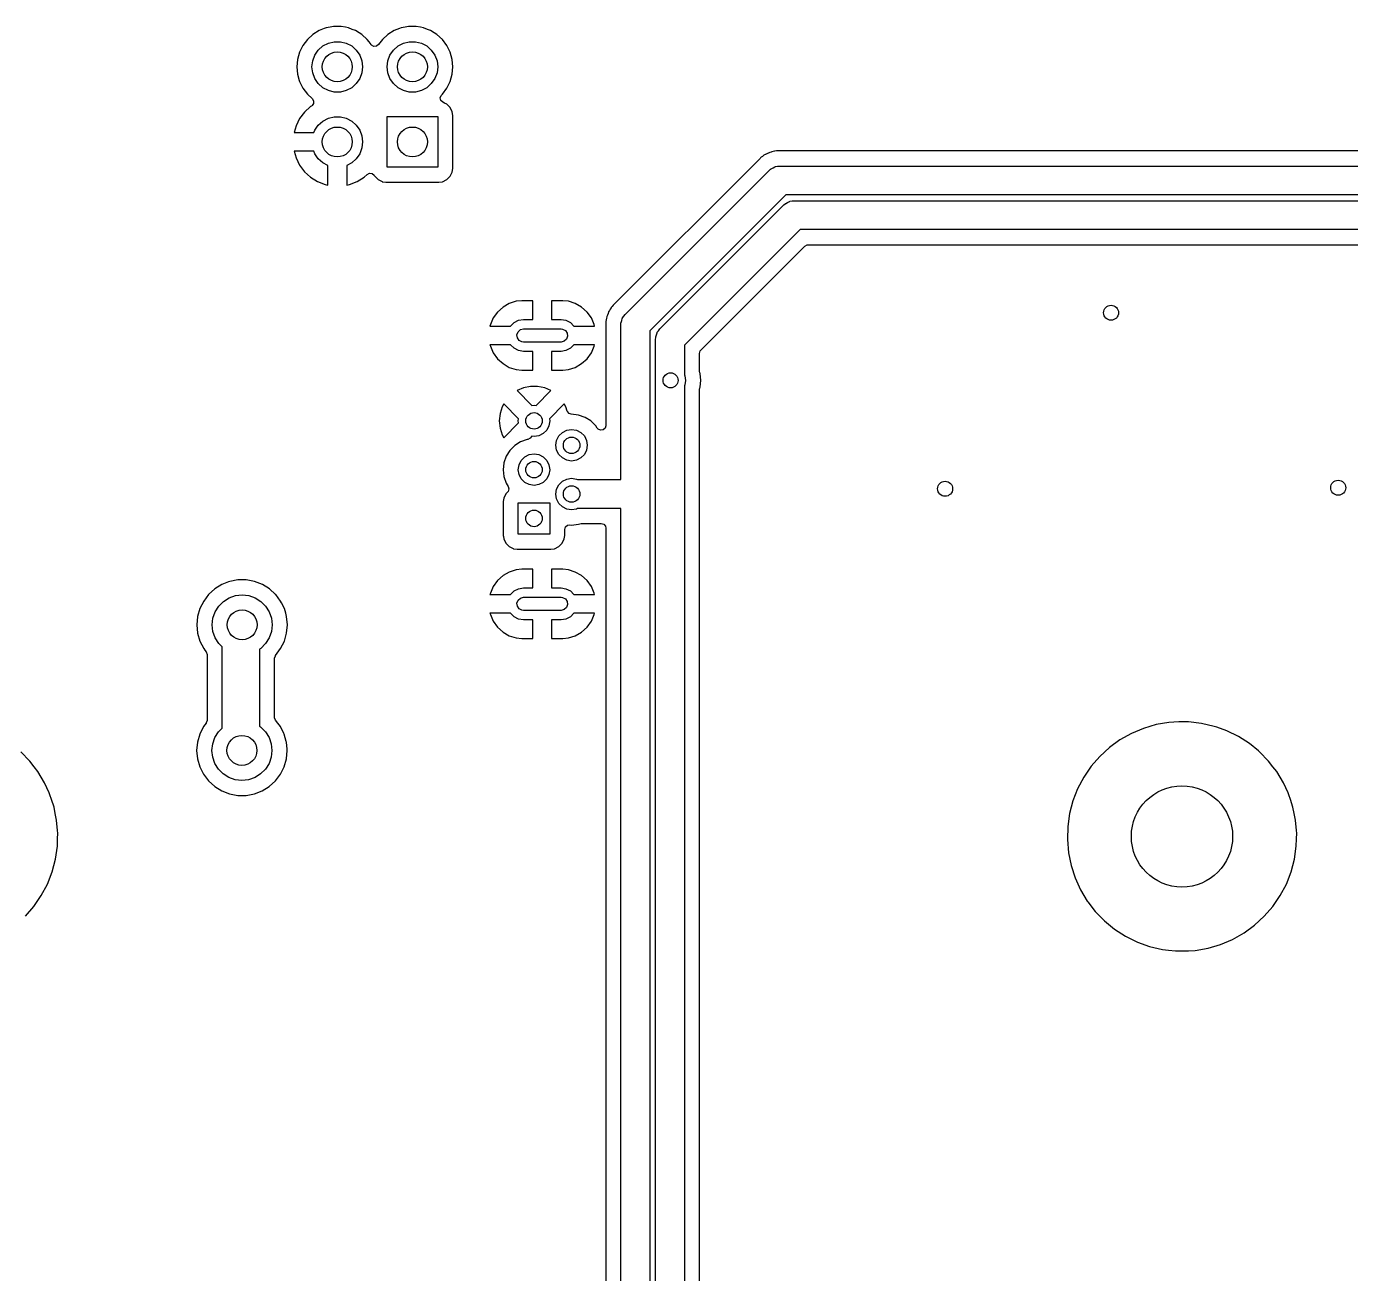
# Model space of a CAD drawing. Extents: x 0.71 to 7.56, y -5.16 to -0.79.
# Drawn here: x 2.292 to 3.681, y -2.958 to -1.651 of the extents above; entities that cross this region are included whole.
import ezdxf

# ---------------------------------------------------------------- set-up
doc = ezdxf.new("R2010")
doc.units = 0
doc.header["$MEASUREMENT"] = 0
doc.layers.add('BLACK', color=7, linetype='CONTINUOUS')

msp = doc.modelspace()

# ---------------------------------------------------------------- linework, layer by layer
at = {"layer": 'BLACK', "linetype": 'CONTINUOUS'}
for p, q in [((2.6065, -1.652), (2.6044, -1.6528)), ((2.6106, -1.6512), (2.6065, -1.652)), ((2.6065, -1.652), (2.6065, -1.652)), ((2.6065, -1.652), (2.6065, -1.652)), ((2.6142, -1.6506), (2.6106, -1.6512)), ((2.622, -1.6506), (2.6142, -1.6506)), ((2.6266, -1.6514), (2.622, -1.6506)), ((2.6297, -1.652), (2.6266, -1.6514)), ((2.6338, -1.6536), (2.6297, -1.652)), ((2.6297, -1.652), (2.6297, -1.652)), ((2.6852, -1.652), (2.6832, -1.6528)), ((2.6894, -1.6512), (2.6852, -1.652)), ((2.6852, -1.652), (2.6852, -1.652)), ((2.6852, -1.652), (2.6852, -1.652)), ((2.6929, -1.6506), (2.6894, -1.6512)), ((2.7008, -1.6506), (2.6929, -1.6506)), ((2.7054, -1.6514), (2.7008, -1.6506)), ((2.7085, -1.652), (2.7054, -1.6514)), ((2.7126, -1.6536), (2.7085, -1.652)), ((2.7085, -1.652), (2.7085, -1.652)), ((2.5867, -1.6643), (2.582, -1.6705)), ((2.5925, -1.659), (2.5867, -1.6643)), ((2.5992, -1.6548), (2.5925, -1.659)), ((2.6044, -1.6528), (2.5992, -1.6548)), ((2.5992, -1.6548), (2.5992, -1.6548)), ((2.6371, -1.6548), (2.6338, -1.6536)), ((2.641, -1.6573), (2.6371, -1.6548)), ((2.6371, -1.6548), (2.6371, -1.6548)), ((2.6437, -1.659), (2.641, -1.6573)), ((2.6495, -1.6643), (2.6437, -1.659)), ((2.6514, -1.6667), (2.6495, -1.6643)), ((2.6654, -1.6643), (2.6614, -1.6696)), ((2.6712, -1.659), (2.6654, -1.6643)), ((2.6779, -1.6548), (2.6712, -1.659)), ((2.6832, -1.6528), (2.6779, -1.6548)), ((2.6779, -1.6548), (2.6779, -1.6548)), ((2.7158, -1.6548), (2.7126, -1.6536)), ((2.7198, -1.6573), (2.7158, -1.6548)), ((2.7158, -1.6548), (2.7158, -1.6548)), ((2.7225, -1.659), (2.7198, -1.6573)), ((2.7283, -1.6643), (2.7225, -1.659)), ((2.7225, -1.659), (2.7225, -1.659)), ((2.733, -1.6705), (2.7283, -1.6643)), ((2.5785, -1.6776), (2.5763, -1.6851)), ((2.582, -1.6705), (2.5785, -1.6776)), ((2.582, -1.6705), (2.582, -1.6705)), ((2.5946, -1.6806), (2.5982, -1.6753)), ((2.5982, -1.6753), (2.603, -1.671)), ((2.603, -1.671), (2.6087, -1.6681)), ((2.6087, -1.6681), (2.6149, -1.6665)), ((2.6149, -1.6665), (2.6213, -1.6665)), ((2.6213, -1.6665), (2.6275, -1.6681)), ((2.6275, -1.6681), (2.6332, -1.671)), ((2.6332, -1.671), (2.638, -1.6753)), ((2.638, -1.6753), (2.6416, -1.6806)), ((2.6536, -1.6696), (2.6514, -1.6667)), ((2.654, -1.6701), (2.6536, -1.6696)), ((2.6564, -1.6715), (2.654, -1.6701)), ((2.6592, -1.6713), (2.6564, -1.6715)), ((2.6614, -1.6696), (2.6592, -1.6713)), ((2.6733, -1.6806), (2.677, -1.6753)), ((2.677, -1.6753), (2.6818, -1.671)), ((2.6818, -1.671), (2.6874, -1.6681)), ((2.6874, -1.6681), (2.6936, -1.6665)), ((2.6936, -1.6665), (2.7001, -1.6665)), ((2.7001, -1.6665), (2.7063, -1.6681)), ((2.7063, -1.6681), (2.7119, -1.671)), ((2.7119, -1.671), (2.7167, -1.6753)), ((2.7167, -1.6753), (2.7204, -1.6806)), ((2.7334, -1.6713), (2.733, -1.6705)), ((2.733, -1.6705), (2.733, -1.6705)), ((2.7365, -1.6776), (2.7334, -1.6713)), ((2.7387, -1.6851), (2.7365, -1.6776)), ((2.5763, -1.6851), (2.5756, -1.6929)), ((2.5756, -1.6929), (2.5756, -1.6929)), ((2.5756, -1.6929), (2.5763, -1.7007)), ((2.5915, -1.6929), (2.5923, -1.6866)), ((2.5923, -1.6993), (2.5915, -1.6929)), ((2.5923, -1.6866), (2.5946, -1.6806)), ((2.6416, -1.6806), (2.6439, -1.6866)), ((2.6439, -1.6866), (2.6447, -1.6929)), ((2.6447, -1.6929), (2.6439, -1.6993)), ((2.6703, -1.6929), (2.671, -1.6866)), ((2.671, -1.6993), (2.6703, -1.6929)), ((2.671, -1.6866), (2.6733, -1.6806)), ((2.7204, -1.6806), (2.7227, -1.6866)), ((2.7227, -1.6866), (2.7234, -1.6929)), ((2.7234, -1.6929), (2.7227, -1.6993)), ((2.7394, -1.6929), (2.7387, -1.6851)), ((2.7387, -1.7007), (2.7394, -1.6929)), ((2.5763, -1.7007), (2.5763, -1.7007)), ((2.5763, -1.7007), (2.5763, -1.7007)), ((2.5763, -1.7007), (2.5782, -1.7072)), ((2.5782, -1.7072), (2.5785, -1.7083)), ((2.5946, -1.7053), (2.5923, -1.6993)), ((2.5982, -1.7105), (2.5946, -1.7053)), ((2.6416, -1.7053), (2.638, -1.7105)), ((2.6439, -1.6993), (2.6416, -1.7053)), ((2.6733, -1.7053), (2.671, -1.6993)), ((2.677, -1.7105), (2.6733, -1.7053)), ((2.7204, -1.7053), (2.7167, -1.7105)), ((2.7227, -1.6993), (2.7204, -1.7053)), ((2.7365, -1.7083), (2.7387, -1.7007)), ((2.5785, -1.7083), (2.582, -1.7153)), ((2.582, -1.7153), (2.582, -1.7153)), ((2.582, -1.7153), (2.5867, -1.7216)), ((2.5867, -1.7216), (2.5918, -1.7262)), ((2.603, -1.7148), (2.5982, -1.7105)), ((2.6087, -1.7178), (2.603, -1.7148)), ((2.6149, -1.7193), (2.6087, -1.7178)), ((2.6213, -1.7193), (2.6149, -1.7193)), ((2.6275, -1.7178), (2.6213, -1.7193)), ((2.6332, -1.7148), (2.6275, -1.7178)), ((2.638, -1.7105), (2.6332, -1.7148)), ((2.6818, -1.7148), (2.677, -1.7105)), ((2.6874, -1.7178), (2.6818, -1.7148)), ((2.6936, -1.7193), (2.6874, -1.7178)), ((2.7001, -1.7193), (2.6936, -1.7193)), ((2.7063, -1.7178), (2.7001, -1.7193)), ((2.7119, -1.7148), (2.7063, -1.7178)), ((2.7167, -1.7105), (2.7119, -1.7148)), ((2.7277, -1.7221), (2.7283, -1.7216)), ((2.7283, -1.7216), (2.733, -1.7153)), ((2.733, -1.7153), (2.7361, -1.7091)), ((2.7361, -1.7091), (2.7365, -1.7083)), ((2.5901, -1.7346), (2.5838, -1.7404)), ((2.5911, -1.734), (2.5901, -1.7346)), ((2.5901, -1.7346), (2.5901, -1.7346)), ((2.5916, -1.7336), (2.5911, -1.734)), ((2.5932, -1.7313), (2.5916, -1.7336)), ((2.5918, -1.7262), (2.5932, -1.7286)), ((2.5932, -1.7286), (2.5932, -1.7313)), ((2.7261, -1.7255), (2.727, -1.7229)), ((2.7267, -1.7282), (2.7261, -1.7255)), ((2.7287, -1.7301), (2.7267, -1.7282)), ((2.727, -1.7229), (2.7277, -1.7221)), ((2.7305, -1.731), (2.7287, -1.7301)), ((2.7328, -1.7322), (2.7305, -1.731)), ((2.7363, -1.7357), (2.7328, -1.7322)), ((2.7328, -1.7322), (2.7328, -1.7322)), ((2.7328, -1.7322), (2.7328, -1.7322)), ((2.5786, -1.7472), (2.5748, -1.7549)), ((2.5838, -1.7404), (2.5786, -1.7472)), ((2.603, -1.7498), (2.6087, -1.7468)), ((2.6087, -1.7468), (2.6149, -1.7453)), ((2.6149, -1.7453), (2.6213, -1.7453)), ((2.6213, -1.7453), (2.6275, -1.7468)), ((2.6275, -1.7468), (2.6332, -1.7498)), ((2.6703, -1.7982), (2.6703, -1.7451)), ((2.6703, -1.7451), (2.7234, -1.7451)), ((2.7234, -1.7451), (2.7234, -1.7982)), ((2.7386, -1.7401), (2.7363, -1.7357)), ((2.7363, -1.7357), (2.7363, -1.7357)), ((2.7363, -1.7357), (2.7363, -1.7357)), ((2.7392, -1.7438), (2.7386, -1.7401)), ((2.7392, -1.7995), (2.7392, -1.7438)), ((2.5748, -1.7549), (2.5728, -1.7618)), ((2.5728, -1.7618), (2.5936, -1.7618)), ((2.5728, -1.7618), (2.5728, -1.7618)), ((2.5936, -1.7618), (2.5946, -1.7593)), ((2.5946, -1.7593), (2.5982, -1.754)), ((2.5982, -1.754), (2.603, -1.7498)), ((2.6332, -1.7498), (2.638, -1.754)), ((2.638, -1.754), (2.6416, -1.7593)), ((2.6416, -1.7593), (2.6439, -1.7653)), ((2.6439, -1.7653), (2.6447, -1.7717)), ((2.6447, -1.7717), (2.6439, -1.778)), ((2.5728, -1.7815), (2.5748, -1.7884)), ((2.5936, -1.7815), (2.5728, -1.7815)), ((2.5748, -1.7884), (2.5786, -1.7961)), ((2.5946, -1.784), (2.5936, -1.7815)), ((2.5982, -1.7893), (2.5946, -1.784)), ((2.603, -1.7935), (2.5982, -1.7893)), ((2.638, -1.7893), (2.6332, -1.7935)), ((2.6416, -1.784), (2.638, -1.7893)), ((2.6439, -1.778), (2.6416, -1.784)), ((3.0614, -1.7889), (2.9075, -1.9428)), ((3.062, -1.7884), (3.0614, -1.7889)), ((3.0627, -1.7877), (3.062, -1.7884)), ((3.064, -1.7869), (3.0627, -1.7877)), ((3.0627, -1.7877), (3.0627, -1.7877)), ((3.0642, -1.7867), (3.064, -1.7869)), ((3.0655, -1.7857), (3.0642, -1.7867)), ((3.0669, -1.785), (3.0655, -1.7857)), ((3.0672, -1.7849), (3.0669, -1.785)), ((3.0686, -1.784), (3.0672, -1.7849)), ((3.0701, -1.7835), (3.0686, -1.784)), ((3.0703, -1.7834), (3.0701, -1.7835)), ((3.0718, -1.7827), (3.0703, -1.7834)), ((3.0733, -1.7823), (3.0718, -1.7827)), ((3.0736, -1.7822), (3.0733, -1.7823)), ((3.0738, -1.7822), (3.0736, -1.7822)), ((3.0751, -1.7817), (3.0738, -1.7822)), ((3.0767, -1.7815), (3.0751, -1.7817)), ((3.0751, -1.7817), (3.0751, -1.7817)), ((3.077, -1.7815), (3.0767, -1.7815)), ((3.0786, -1.7811), (3.077, -1.7815)), ((3.0855, -1.7811), (3.0786, -1.7811)), ((3.0786, -1.7811), (3.0786, -1.7811)), ((3.0786, -1.7811), (3.0786, -1.7811)), ((3.7401, -1.7811), (3.0855, -1.7811)), ((2.5786, -1.7961), (2.5838, -1.803)), ((2.5838, -1.803), (2.5901, -1.8087)), ((2.6083, -1.7963), (2.603, -1.7935)), ((2.6083, -1.8169), (2.6083, -1.7963)), ((2.6332, -1.7935), (2.628, -1.7963)), ((2.628, -1.7963), (2.628, -1.8169)), ((2.6494, -1.8057), (2.6519, -1.8045)), ((2.6519, -1.8045), (2.6547, -1.8048)), ((2.6547, -1.8048), (2.6568, -1.8065)), ((2.7234, -1.7982), (2.6703, -1.7982)), ((2.7363, -1.8076), (2.7386, -1.8032)), ((2.7386, -1.8032), (2.7392, -1.7995)), ((2.7386, -1.8032), (2.7386, -1.8032)), ((2.7386, -1.8032), (2.7386, -1.8032)), ((2.7392, -1.7995), (2.7392, -1.7995)), ((2.9199, -1.9528), (3.0713, -1.8013)), ((3.0713, -1.8013), (3.0725, -1.8003)), ((3.0725, -1.8003), (3.0727, -1.8001)), ((3.0727, -1.8001), (3.0729, -1.8)), ((3.0729, -1.8), (3.0732, -1.7997)), ((3.0732, -1.7997), (3.0752, -1.7987)), ((3.0752, -1.7987), (3.0771, -1.7977)), ((3.0771, -1.7977), (3.0774, -1.7977)), ((3.0774, -1.7977), (3.0777, -1.7975)), ((3.0777, -1.7975), (3.0799, -1.7972)), ((3.0799, -1.7972), (3.0821, -1.7969)), ((3.0821, -1.7969), (3.7486, -1.7969)), ((2.5901, -1.8087), (2.5974, -1.8132)), ((2.5974, -1.8132), (2.5974, -1.8132)), ((2.5974, -1.8132), (2.6054, -1.8163)), ((2.6054, -1.8163), (2.6083, -1.8169)), ((2.628, -1.8169), (2.6308, -1.8163)), ((2.6308, -1.8163), (2.6388, -1.8132)), ((2.6388, -1.8132), (2.6461, -1.8087)), ((2.6388, -1.8132), (2.6388, -1.8132)), ((2.6461, -1.8087), (2.6494, -1.8057)), ((2.6461, -1.8087), (2.6461, -1.8087)), ((2.6568, -1.8065), (2.6571, -1.8071)), ((2.6571, -1.8071), (2.6574, -1.8076)), ((2.6574, -1.8076), (2.6574, -1.8076)), ((2.6574, -1.8076), (2.6574, -1.8076)), ((2.6574, -1.8076), (2.6609, -1.8111)), ((2.6609, -1.8111), (2.6609, -1.8111)), ((2.6609, -1.8111), (2.6609, -1.8111)), ((2.6609, -1.8111), (2.665, -1.8132)), ((2.665, -1.8132), (2.6653, -1.8134)), ((2.6653, -1.8134), (2.669, -1.814)), ((2.669, -1.814), (2.669, -1.814)), ((2.669, -1.814), (2.7247, -1.814)), ((2.7247, -1.814), (2.7284, -1.8134)), ((2.7284, -1.8134), (2.7328, -1.8111)), ((2.7328, -1.8111), (2.7363, -1.8076)), ((3.0883, -1.8272), (2.9458, -1.9697)), ((3.7549, -1.8272), (3.0883, -1.8272)), ((2.9563, -1.9678), (3.0864, -1.8377)), ((3.0864, -1.8377), (3.0876, -1.8367)), ((3.0876, -1.8367), (3.0878, -1.8365)), ((3.0878, -1.8365), (3.088, -1.8364)), ((3.088, -1.8364), (3.0883, -1.8361)), ((3.0883, -1.8361), (3.0903, -1.8351)), ((3.0903, -1.8351), (3.0922, -1.8341)), ((3.0922, -1.8341), (3.0925, -1.834)), ((3.0925, -1.834), (3.0928, -1.8339)), ((3.0928, -1.8339), (3.095, -1.8336)), ((3.095, -1.8336), (3.0971, -1.8333)), ((3.0971, -1.8333), (3.8033, -1.8333)), ((3.1034, -1.8636), (2.9822, -1.9848)), ((3.8033, -1.8636), (3.1034, -1.8636)), ((2.9994, -1.9899), (3.1085, -1.8808)), ((3.1085, -1.8808), (3.1109, -1.8795)), ((3.1109, -1.8795), (3.112, -1.8794)), ((3.112, -1.8794), (3.7999, -1.8794)), ((2.7985, -1.9412), (2.7919, -1.945)), ((2.8058, -1.9388), (2.7985, -1.9412)), ((2.7985, -1.9412), (2.7985, -1.9412)), ((2.8115, -1.9382), (2.8058, -1.9388)), ((2.8058, -1.9388), (2.8058, -1.9388)), ((2.8232, -1.9382), (2.8115, -1.9382)), ((2.8232, -1.9579), (2.8232, -1.9382)), ((2.8547, -1.9382), (2.8429, -1.9382)), ((2.8429, -1.9382), (2.8429, -1.9579)), ((2.8604, -1.9388), (2.8547, -1.9382)), ((2.8676, -1.9412), (2.8604, -1.9388)), ((2.8604, -1.9388), (2.8604, -1.9388)), ((2.8743, -1.945), (2.8676, -1.9412)), ((2.8676, -1.9412), (2.8676, -1.9412)), ((2.9074, -1.9429), (2.9063, -1.9441)), ((2.9075, -1.9428), (2.9074, -1.9429)), ((2.9074, -1.9429), (2.9074, -1.9429)), ((2.9075, -1.9428), (2.9075, -1.9428)), ((2.7817, -1.9563), (2.7786, -1.9633)), ((2.7862, -1.9501), (2.7817, -1.9563)), ((2.7919, -1.945), (2.7862, -1.9501)), ((2.7862, -1.9501), (2.7862, -1.9501)), ((2.88, -1.9501), (2.8743, -1.945)), ((2.8845, -1.9563), (2.88, -1.9501)), ((2.8876, -1.9633), (2.8845, -1.9563)), ((2.8845, -1.9563), (2.8845, -1.9563)), ((2.9003, -1.9565), (2.9001, -1.9581)), ((2.9008, -1.955), (2.9003, -1.9565)), ((2.9009, -1.9548), (2.9008, -1.955)), ((2.9013, -1.9532), (2.9009, -1.9548)), ((2.902, -1.9517), (2.9013, -1.9532)), ((2.9021, -1.9515), (2.902, -1.9517)), ((2.9026, -1.95), (2.9021, -1.9515)), ((2.9034, -1.9486), (2.9026, -1.95)), ((2.9036, -1.9484), (2.9034, -1.9486)), ((2.9043, -1.9469), (2.9036, -1.9484)), ((2.9053, -1.9457), (2.9043, -1.9469)), ((2.9054, -1.9454), (2.9053, -1.9457)), ((2.9063, -1.9441), (2.9054, -1.9454)), ((2.9063, -1.9441), (2.9063, -1.9441)), ((2.9164, -1.9589), (2.917, -1.9568)), ((2.917, -1.9568), (2.9172, -1.9566)), ((2.9172, -1.9566), (2.9173, -1.9563)), ((2.9173, -1.9563), (2.9186, -1.9545)), ((2.9186, -1.9545), (2.9199, -1.9528)), ((2.7786, -1.9633), (2.7782, -1.9648)), ((2.7782, -1.9648), (2.7999, -1.9648)), ((2.7999, -1.9648), (2.8036, -1.9611)), ((2.8036, -1.9611), (2.8082, -1.9587)), ((2.8065, -1.9738), (2.8077, -1.9707)), ((2.8077, -1.9707), (2.8102, -1.9685)), ((2.8082, -1.9587), (2.8134, -1.9579)), ((2.8102, -1.9685), (2.8134, -1.9677)), ((2.8134, -1.9579), (2.8232, -1.9579)), ((2.8134, -1.9677), (2.8528, -1.9677)), ((2.8429, -1.9579), (2.8528, -1.9579)), ((2.8528, -1.9579), (2.8579, -1.9587)), ((2.8528, -1.9677), (2.8544, -1.9679)), ((2.8544, -1.9679), (2.8573, -1.9694)), ((2.8573, -1.9694), (2.8592, -1.9722)), ((2.8579, -1.9587), (2.8626, -1.9611)), ((2.8626, -1.9611), (2.8663, -1.9648)), ((2.8663, -1.9648), (2.8879, -1.9648)), ((2.8879, -1.9648), (2.8876, -1.9633)), ((2.8876, -1.9633), (2.8876, -1.9633)), ((2.9001, -1.9584), (2.8997, -1.96)), ((2.8997, -1.96), (2.8997, -1.9617)), ((2.8997, -1.9617), (2.8997, -1.9617)), ((2.8997, -1.9617), (2.8997, -2.0693)), ((2.9001, -1.9581), (2.9001, -1.9584)), ((2.9155, -1.9635), (2.9156, -1.9619)), ((2.9155, -2.1258), (2.9155, -1.9635)), ((2.9156, -1.9614), (2.9157, -1.961)), ((2.9156, -1.9616), (2.9156, -1.9614)), ((2.9156, -1.9619), (2.9156, -1.9616)), ((2.9157, -1.961), (2.9164, -1.9589)), ((2.9458, -1.9697), (2.9458, -2.1409)), ((2.9534, -1.9719), (2.9536, -1.9716)), ((2.9536, -1.9716), (2.9537, -1.9713)), ((2.9537, -1.9713), (2.955, -1.9696)), ((2.955, -1.9696), (2.9563, -1.9678)), ((2.7999, -1.9844), (2.7782, -1.9844)), ((2.7782, -1.9844), (2.7786, -1.9859)), ((2.8036, -1.9881), (2.7999, -1.9844)), ((2.8069, -1.977), (2.8065, -1.9738)), ((2.8088, -1.9798), (2.8069, -1.977)), ((2.8117, -1.9813), (2.8088, -1.9798)), ((2.8134, -1.9815), (2.8117, -1.9813)), ((2.8528, -1.9815), (2.8134, -1.9815)), ((2.856, -1.9807), (2.8528, -1.9815)), ((2.8584, -1.9785), (2.856, -1.9807)), ((2.8596, -1.9754), (2.8584, -1.9785)), ((2.8592, -1.9722), (2.8596, -1.9754)), ((2.8663, -1.9844), (2.8626, -1.9881)), ((2.8879, -1.9844), (2.8663, -1.9844)), ((2.8876, -1.9859), (2.8879, -1.9844)), ((2.9519, -1.9785), (2.952, -1.977)), ((2.9519, -2.0215), (2.9519, -1.9785)), ((2.952, -1.9765), (2.9521, -1.976)), ((2.952, -1.9767), (2.952, -1.9765)), ((2.952, -1.977), (2.952, -1.9767)), ((2.9521, -1.976), (2.9528, -1.974)), ((2.9528, -1.974), (2.9534, -1.9719)), ((2.9822, -1.9848), (2.9822, -2.016)), ((2.7786, -1.9859), (2.7786, -1.9859)), ((2.7786, -1.9859), (2.7817, -1.9929)), ((2.7817, -1.9929), (2.7817, -1.9929)), ((2.7817, -1.9929), (2.7862, -1.9991)), ((2.7862, -1.9991), (2.7919, -2.0042)), ((2.8082, -1.9905), (2.8036, -1.9881)), ((2.8134, -1.9913), (2.8082, -1.9905)), ((2.8232, -1.9913), (2.8134, -1.9913)), ((2.8232, -2.011), (2.8232, -1.9913)), ((2.8528, -1.9913), (2.8429, -1.9913)), ((2.8429, -1.9913), (2.8429, -2.011)), ((2.8579, -1.9905), (2.8528, -1.9913)), ((2.8626, -1.9881), (2.8579, -1.9905)), ((2.8743, -2.0042), (2.88, -1.9991)), ((2.88, -1.9991), (2.8845, -1.9929)), ((2.88, -1.9991), (2.88, -1.9991)), ((2.8845, -1.9929), (2.8876, -1.9859)), ((2.9979, -1.9934), (2.9987, -1.9907)), ((2.9979, -2.0122), (2.9979, -1.9934)), ((2.9987, -1.9907), (2.9994, -1.9899)), ((2.7919, -2.0042), (2.7985, -2.0081)), ((2.7985, -2.0081), (2.7985, -2.0081)), ((2.7985, -2.0081), (2.8058, -2.0104)), ((2.8058, -2.0104), (2.8058, -2.0104)), ((2.8058, -2.0104), (2.8115, -2.011)), ((2.8115, -2.011), (2.8232, -2.011)), ((2.8429, -2.011), (2.8547, -2.011)), ((2.8547, -2.011), (2.8604, -2.0104)), ((2.8604, -2.0104), (2.8676, -2.0081)), ((2.8604, -2.0104), (2.8604, -2.0104)), ((2.8676, -2.0081), (2.8743, -2.0042)), ((2.8676, -2.0081), (2.8676, -2.0081)), ((2.9982, -2.0138), (2.9979, -2.0122)), ((2.9518, -2.0217), (2.9519, -2.0215)), ((2.9519, -2.0218), (2.9518, -2.0217)), ((2.9519, -3.0544), (2.9519, -2.0218)), ((2.9822, -2.016), (2.9826, -2.0168)), ((2.9826, -2.0265), (2.9822, -2.0273)), ((2.9826, -2.0168), (2.9833, -2.0217)), ((2.9833, -2.0217), (2.9826, -2.0265)), ((2.9985, -2.0146), (2.9982, -2.0138)), ((2.9993, -2.0217), (2.9985, -2.0146)), ((2.9985, -2.0146), (2.9985, -2.0146)), ((2.9985, -2.0284), (2.9993, -2.0217)), ((2.9993, -2.0217), (2.9993, -2.0217)), ((2.8132, -2.0295), (2.8066, -2.0325)), ((2.8066, -2.0325), (2.8222, -2.048)), ((2.8206, -2.028), (2.8132, -2.0295)), ((2.8132, -2.0295), (2.8132, -2.0295)), ((2.8282, -2.028), (2.8206, -2.028)), ((2.8267, -2.048), (2.8422, -2.0325)), ((2.8357, -2.0295), (2.8282, -2.028)), ((2.8422, -2.0325), (2.8357, -2.0295)), ((2.9822, -2.0273), (2.9822, -3.0607)), ((2.9979, -2.0312), (2.9982, -2.0295)), ((2.9979, -2.5034), (2.9979, -2.0312)), ((2.9982, -2.0295), (2.9985, -2.0287)), ((2.9985, -2.0287), (2.9985, -2.0284)), ((2.7911, -2.0494), (2.7888, -2.0566)), ((2.7928, -2.0465), (2.7911, -2.0494)), ((2.8082, -2.0619), (2.7928, -2.0465)), ((2.8222, -2.048), (2.8244, -2.0476)), ((2.8244, -2.0476), (2.8267, -2.048)), ((2.856, -2.0465), (2.8406, -2.0619)), ((2.8577, -2.0494), (2.856, -2.0465)), ((2.8592, -2.0539), (2.8577, -2.0494)), ((2.8577, -2.0494), (2.8577, -2.0494)), ((2.8594, -2.0544), (2.8592, -2.0539)), ((2.8612, -2.0565), (2.8594, -2.0544)), ((2.7888, -2.0566), (2.788, -2.0642)), ((2.788, -2.0642), (2.7888, -2.0717)), ((2.7888, -2.0566), (2.7888, -2.0566)), ((2.7928, -2.0819), (2.8082, -2.0664)), ((2.8079, -2.0642), (2.8082, -2.0619)), ((2.8082, -2.0664), (2.8079, -2.0642)), ((2.8409, -2.0642), (2.8401, -2.0693)), ((2.8406, -2.0619), (2.8409, -2.0642)), ((2.8635, -2.0572), (2.8612, -2.0565)), ((2.871, -2.0581), (2.8635, -2.0572)), ((2.8635, -2.0572), (2.8635, -2.0572)), ((2.8779, -2.0605), (2.871, -2.0581)), ((2.884, -2.0643), (2.8779, -2.0605)), ((2.8779, -2.0605), (2.8779, -2.0605)), ((2.8892, -2.0695), (2.884, -2.0643)), ((2.7888, -2.0717), (2.7888, -2.0717)), ((2.7888, -2.0717), (2.7911, -2.079)), ((2.7911, -2.079), (2.7928, -2.0819)), ((2.7928, -2.0819), (2.7928, -2.0819)), ((2.8203, -2.0822), (2.8178, -2.0836)), ((2.8222, -2.0804), (2.8203, -2.0822)), ((2.8244, -2.0807), (2.8222, -2.0804)), ((2.8295, -2.0799), (2.8244, -2.0807)), ((2.8341, -2.0776), (2.8295, -2.0799)), ((2.8378, -2.0739), (2.8341, -2.0776)), ((2.8401, -2.0693), (2.8378, -2.0739)), ((2.8481, -2.0847), (2.8504, -2.08)), ((2.8504, -2.08), (2.8541, -2.0764)), ((2.8541, -2.0764), (2.8587, -2.074)), ((2.8587, -2.074), (2.8638, -2.0732)), ((2.8638, -2.0732), (2.8689, -2.074)), ((2.8689, -2.074), (2.8735, -2.0764)), ((2.8735, -2.0764), (2.8772, -2.08)), ((2.8772, -2.08), (2.8795, -2.0847)), ((2.8907, -2.0719), (2.8892, -2.0695)), ((2.8916, -2.073), (2.8907, -2.0719)), ((2.8941, -2.0741), (2.8916, -2.073)), ((2.8968, -2.0737), (2.8941, -2.0741)), ((2.8989, -2.0719), (2.8968, -2.0737)), ((2.8997, -2.0693), (2.8989, -2.0719)), ((2.799, -2.0951), (2.7951, -2.1012)), ((2.8041, -2.0899), (2.799, -2.0951)), ((2.8103, -2.0861), (2.8041, -2.0899)), ((2.8172, -2.0837), (2.8103, -2.0861)), ((2.8174, -2.0836), (2.8172, -2.0837)), ((2.8172, -2.0837), (2.8172, -2.0837)), ((2.8178, -2.0836), (2.8174, -2.0836)), ((2.8472, -2.0898), (2.8481, -2.0847)), ((2.8481, -2.0949), (2.8472, -2.0898)), ((2.8504, -2.0995), (2.8481, -2.0949)), ((2.8795, -2.0949), (2.8772, -2.0995)), ((2.8795, -2.0847), (2.8803, -2.0898)), ((2.8803, -2.0898), (2.8795, -2.0949)), ((2.7927, -2.1081), (2.7919, -2.1154)), ((2.7951, -2.1012), (2.7927, -2.1081)), ((2.7927, -2.1081), (2.7927, -2.1081)), ((2.7951, -2.1012), (2.7951, -2.1012)), ((2.8079, -2.1154), (2.8087, -2.1102)), ((2.8087, -2.1102), (2.811, -2.1056)), ((2.811, -2.1056), (2.8147, -2.102)), ((2.8147, -2.102), (2.8193, -2.0996)), ((2.8193, -2.0996), (2.8244, -2.0988)), ((2.8244, -2.0988), (2.8295, -2.0996)), ((2.8295, -2.0996), (2.8341, -2.102)), ((2.8341, -2.102), (2.8378, -2.1056)), ((2.8378, -2.1056), (2.8401, -2.1102)), ((2.8401, -2.1102), (2.8409, -2.1154)), ((2.8541, -2.1031), (2.8504, -2.0995)), ((2.8587, -2.1055), (2.8541, -2.1031)), ((2.8638, -2.1063), (2.8587, -2.1055)), ((2.8689, -2.1055), (2.8638, -2.1063)), ((2.8735, -2.1031), (2.8689, -2.1055)), ((2.8772, -2.0995), (2.8735, -2.1031)), ((2.7919, -2.1154), (2.7919, -2.1154)), ((2.7919, -2.1154), (2.7927, -2.1226)), ((2.7927, -2.1226), (2.7927, -2.1226)), ((2.7927, -2.1226), (2.7951, -2.1295)), ((2.8087, -2.1205), (2.8079, -2.1154)), ((2.811, -2.1251), (2.8087, -2.1205)), ((2.8401, -2.1205), (2.8378, -2.1251)), ((2.8409, -2.1154), (2.8401, -2.1205)), ((2.7951, -2.1295), (2.7951, -2.1295)), ((2.7951, -2.1295), (2.7973, -2.1329)), ((2.7972, -2.1382), (2.7966, -2.139)), ((2.798, -2.1356), (2.7972, -2.1382)), ((2.7973, -2.1329), (2.798, -2.1356)), ((2.8147, -2.1287), (2.811, -2.1251)), ((2.8193, -2.1311), (2.8147, -2.1287)), ((2.8244, -2.1319), (2.8193, -2.1311)), ((2.8295, -2.1311), (2.8244, -2.1319)), ((2.8341, -2.1287), (2.8295, -2.1311)), ((2.8378, -2.1251), (2.8341, -2.1287)), ((2.8472, -2.1409), (2.8481, -2.1358)), ((2.8481, -2.1358), (2.8504, -2.1312)), ((2.8504, -2.1312), (2.8541, -2.1276)), ((2.8541, -2.1276), (2.8587, -2.1252)), ((2.8587, -2.1252), (2.8638, -2.1244)), ((2.8638, -2.1244), (2.8689, -2.1252)), ((2.8689, -2.1252), (2.87, -2.1258)), ((2.87, -2.1258), (2.9155, -2.1258)), ((2.7927, -2.1451), (2.7921, -2.1488)), ((2.7921, -2.1488), (2.7921, -2.1843)), ((2.795, -2.1406), (2.7927, -2.1451)), ((2.7966, -2.139), (2.795, -2.1406)), ((2.795, -2.1406), (2.795, -2.1406)), ((2.8079, -2.1831), (2.8079, -2.15)), ((2.8079, -2.15), (2.8409, -2.15)), ((2.8409, -2.15), (2.8409, -2.1831)), ((2.8481, -2.1461), (2.8472, -2.1409)), ((2.8504, -2.1507), (2.8481, -2.1461)), ((2.8541, -2.1543), (2.8504, -2.1507)), ((2.9458, -2.1409), (2.9458, -3.0456)), ((2.8587, -2.1567), (2.8541, -2.1543)), ((2.8638, -2.1575), (2.8587, -2.1567)), ((2.8689, -2.1567), (2.8638, -2.1575)), ((2.87, -2.1561), (2.8689, -2.1567)), ((2.9155, -2.1561), (2.87, -2.1561)), ((2.9155, -3.0393), (2.9155, -2.1561)), ((2.8567, -2.1781), (2.8575, -2.1755)), ((2.8567, -2.1843), (2.8567, -2.1781)), ((2.8575, -2.1755), (2.8596, -2.1737)), ((2.8596, -2.1737), (2.8621, -2.1733)), ((2.8621, -2.1733), (2.8638, -2.1735)), ((2.8638, -2.1735), (2.871, -2.1726)), ((2.8638, -2.1735), (2.8638, -2.1735)), ((2.8638, -2.1735), (2.8638, -2.1735)), ((2.871, -2.1726), (2.8724, -2.1721)), ((2.871, -2.1726), (2.871, -2.1726)), ((2.871, -2.1726), (2.871, -2.1726)), ((2.8724, -2.1721), (2.874, -2.1719)), ((2.874, -2.1719), (2.8948, -2.1719)), ((2.8948, -2.1719), (2.8975, -2.1726)), ((2.8975, -2.1726), (2.8993, -2.1747)), ((2.8993, -2.1747), (2.8997, -2.1768)), ((2.8997, -2.1768), (2.8997, -3.0308)), ((2.7921, -2.1843), (2.7923, -2.1853)), ((2.7923, -2.1853), (2.7927, -2.188)), ((2.7927, -2.188), (2.795, -2.1925)), ((2.795, -2.1925), (2.795, -2.1925)), ((2.795, -2.1925), (2.795, -2.1925)), ((2.795, -2.1925), (2.7985, -2.196)), ((2.8409, -2.1831), (2.8079, -2.1831)), ((2.8503, -2.196), (2.8539, -2.1925)), ((2.8539, -2.1925), (2.8561, -2.188)), ((2.8561, -2.188), (2.8567, -2.1845)), ((2.8561, -2.188), (2.8561, -2.188)), ((2.8561, -2.188), (2.8561, -2.188)), ((2.8567, -2.1845), (2.8567, -2.1843)), ((2.7985, -2.196), (2.7985, -2.196)), ((2.7985, -2.196), (2.7985, -2.196)), ((2.7985, -2.196), (2.8027, -2.1981)), ((2.8027, -2.1981), (2.8029, -2.1983)), ((2.8029, -2.1983), (2.8066, -2.1988)), ((2.8066, -2.1988), (2.8066, -2.1988)), ((2.8066, -2.1988), (2.8422, -2.1988)), ((2.8422, -2.1988), (2.8459, -2.1983)), ((2.8459, -2.1983), (2.8503, -2.196)), ((2.8058, -2.2203), (2.7985, -2.2227)), ((2.8115, -2.2197), (2.8058, -2.2203)), ((2.8058, -2.2203), (2.8058, -2.2203)), ((2.8232, -2.2197), (2.8115, -2.2197)), ((2.8232, -2.2394), (2.8232, -2.2197)), ((2.8547, -2.2197), (2.8429, -2.2197)), ((2.8429, -2.2197), (2.8429, -2.2394)), ((2.8604, -2.2203), (2.8547, -2.2197)), ((2.8676, -2.2227), (2.8604, -2.2203)), ((2.8604, -2.2203), (2.8604, -2.2203)), ((2.5039, -2.2331), (2.4971, -2.2357)), ((2.5053, -2.2325), (2.5039, -2.2331)), ((2.5139, -2.2309), (2.5053, -2.2325)), ((2.5227, -2.2309), (2.5139, -2.2309)), ((2.5313, -2.2325), (2.5227, -2.2309)), ((2.5395, -2.2357), (2.5313, -2.2325)), ((2.7862, -2.2316), (2.7817, -2.2378)), ((2.7919, -2.2265), (2.7862, -2.2316)), ((2.7862, -2.2316), (2.7862, -2.2316)), ((2.7985, -2.2227), (2.7919, -2.2265)), ((2.7985, -2.2227), (2.7985, -2.2227)), ((2.8743, -2.2265), (2.8676, -2.2227)), ((2.8676, -2.2227), (2.8676, -2.2227)), ((2.88, -2.2316), (2.8743, -2.2265)), ((2.8845, -2.2378), (2.88, -2.2316)), ((2.4832, -2.2462), (2.478, -2.2532)), ((2.4897, -2.2403), (2.4832, -2.2462)), ((2.4971, -2.2357), (2.4897, -2.2403)), ((2.4897, -2.2403), (2.4897, -2.2403)), ((2.4971, -2.2357), (2.4971, -2.2357)), ((2.5046, -2.2498), (2.5113, -2.2474)), ((2.5113, -2.2474), (2.5183, -2.2467)), ((2.5183, -2.2467), (2.5253, -2.2474)), ((2.5253, -2.2474), (2.532, -2.2498)), ((2.5469, -2.2403), (2.5395, -2.2357)), ((2.5395, -2.2357), (2.5395, -2.2357)), ((2.5534, -2.2462), (2.5469, -2.2403)), ((2.5469, -2.2403), (2.5469, -2.2403)), ((2.5535, -2.2463), (2.5534, -2.2462)), ((2.5587, -2.2532), (2.5535, -2.2463)), ((2.7786, -2.2448), (2.7782, -2.2463)), ((2.7782, -2.2463), (2.7999, -2.2463)), ((2.7817, -2.2378), (2.7786, -2.2448)), ((2.7999, -2.2463), (2.8036, -2.2426)), ((2.8036, -2.2426), (2.8082, -2.2402)), ((2.8082, -2.2402), (2.8134, -2.2394)), ((2.8102, -2.25), (2.8134, -2.2492)), ((2.8134, -2.2394), (2.8232, -2.2394)), ((2.8134, -2.2492), (2.8528, -2.2492)), ((2.8429, -2.2394), (2.8528, -2.2394)), ((2.8528, -2.2394), (2.8579, -2.2402)), ((2.8528, -2.2492), (2.8544, -2.2494)), ((2.8579, -2.2402), (2.8626, -2.2426)), ((2.8626, -2.2426), (2.8663, -2.2463)), ((2.8663, -2.2463), (2.8879, -2.2463)), ((2.8876, -2.2448), (2.8845, -2.2378)), ((2.8845, -2.2378), (2.8845, -2.2378)), ((2.8879, -2.2463), (2.8876, -2.2448)), ((2.8876, -2.2448), (2.8876, -2.2448)), ((2.474, -2.261), (2.4716, -2.2694)), ((2.478, -2.2532), (2.474, -2.261)), ((2.474, -2.261), (2.474, -2.261)), ((2.478, -2.2532), (2.478, -2.2532)), ((2.4899, -2.2645), (2.4937, -2.2585)), ((2.4937, -2.2585), (2.4987, -2.2535)), ((2.4987, -2.2535), (2.5046, -2.2498)), ((2.532, -2.2498), (2.5379, -2.2535)), ((2.5379, -2.2535), (2.5429, -2.2585)), ((2.5429, -2.2585), (2.5467, -2.2645)), ((2.5597, -2.2552), (2.5587, -2.2532)), ((2.5587, -2.2532), (2.5587, -2.2532)), ((2.5626, -2.261), (2.5597, -2.2552)), ((2.564, -2.2659), (2.5626, -2.261)), ((2.5626, -2.261), (2.5626, -2.261)), ((2.8065, -2.2553), (2.8077, -2.2522)), ((2.8069, -2.2585), (2.8065, -2.2553)), ((2.8088, -2.2613), (2.8069, -2.2585)), ((2.8077, -2.2522), (2.8102, -2.25)), ((2.8117, -2.2628), (2.8088, -2.2613)), ((2.8134, -2.263), (2.8117, -2.2628)), ((2.8528, -2.263), (2.8134, -2.263)), ((2.856, -2.2622), (2.8528, -2.263)), ((2.8544, -2.2494), (2.8573, -2.2509)), ((2.8584, -2.26), (2.856, -2.2622)), ((2.8573, -2.2509), (2.8592, -2.2537)), ((2.8596, -2.2569), (2.8584, -2.26)), ((2.8592, -2.2537), (2.8596, -2.2569)), ((2.4716, -2.2694), (2.4708, -2.2781)), ((2.4716, -2.2694), (2.4716, -2.2694)), ((2.4868, -2.2781), (2.4876, -2.2711)), ((2.4876, -2.2711), (2.4899, -2.2645)), ((2.5467, -2.2645), (2.549, -2.2711)), ((2.549, -2.2711), (2.5498, -2.2781)), ((2.565, -2.2694), (2.564, -2.2659)), ((2.5658, -2.2781), (2.565, -2.2694)), ((2.7999, -2.2659), (2.7782, -2.2659)), ((2.7782, -2.2659), (2.7786, -2.2674)), ((2.7786, -2.2674), (2.7786, -2.2674)), ((2.7786, -2.2674), (2.7817, -2.2744)), ((2.7817, -2.2744), (2.7817, -2.2744)), ((2.7817, -2.2744), (2.7862, -2.2806)), ((2.8036, -2.2696), (2.7999, -2.2659)), ((2.8082, -2.272), (2.8036, -2.2696)), ((2.8134, -2.2728), (2.8082, -2.272)), ((2.8232, -2.2728), (2.8134, -2.2728)), ((2.8232, -2.2925), (2.8232, -2.2728)), ((2.8528, -2.2728), (2.8429, -2.2728)), ((2.8429, -2.2728), (2.8429, -2.2925)), ((2.8579, -2.272), (2.8528, -2.2728)), ((2.8626, -2.2696), (2.8579, -2.272)), ((2.8663, -2.2659), (2.8626, -2.2696)), ((2.8879, -2.2659), (2.8663, -2.2659)), ((2.88, -2.2806), (2.8845, -2.2744)), ((2.8845, -2.2744), (2.8876, -2.2674)), ((2.8876, -2.2674), (2.8879, -2.2659)), ((2.4708, -2.2781), (2.4708, -2.2781)), ((2.4708, -2.2781), (2.4716, -2.2869)), ((2.4716, -2.2869), (2.4716, -2.2869)), ((2.4716, -2.2869), (2.474, -2.2953)), ((2.4876, -2.2852), (2.4868, -2.2781)), ((2.4899, -2.2918), (2.4876, -2.2852)), ((2.549, -2.2852), (2.5467, -2.2918)), ((2.5498, -2.2781), (2.549, -2.2852)), ((2.5626, -2.2953), (2.565, -2.2869)), ((2.565, -2.2869), (2.5658, -2.2781)), ((2.7862, -2.2806), (2.7919, -2.2857)), ((2.7919, -2.2857), (2.7985, -2.2896)), ((2.7985, -2.2896), (2.7985, -2.2896)), ((2.7985, -2.2896), (2.8058, -2.2919)), ((2.8604, -2.2919), (2.8676, -2.2896)), ((2.8676, -2.2896), (2.8743, -2.2857)), ((2.8676, -2.2896), (2.8676, -2.2896)), ((2.8743, -2.2857), (2.88, -2.2806)), ((2.88, -2.2806), (2.88, -2.2806)), ((2.474, -2.2953), (2.474, -2.2953)), ((2.474, -2.2953), (2.478, -2.3031)), ((2.478, -2.3031), (2.478, -2.3031)), ((2.478, -2.3031), (2.4792, -2.3048)), ((2.4792, -2.3048), (2.4805, -2.3065)), ((2.4937, -2.2978), (2.4899, -2.2918)), ((2.4972, -2.3013), (2.4937, -2.2978)), ((2.4972, -2.3864), (2.4972, -2.3013)), ((2.5379, -2.3028), (2.5366, -2.3036)), ((2.5366, -2.3036), (2.5366, -2.3845)), ((2.5429, -2.2978), (2.5379, -2.3028)), ((2.5467, -2.2918), (2.5429, -2.2978)), ((2.5534, -2.3101), (2.5587, -2.3031)), ((2.5587, -2.3031), (2.5626, -2.2953)), ((2.8058, -2.2919), (2.8058, -2.2919)), ((2.8058, -2.2919), (2.8115, -2.2925)), ((2.8115, -2.2925), (2.8232, -2.2925)), ((2.8429, -2.2925), (2.8547, -2.2925)), ((2.8547, -2.2925), (2.8604, -2.2919)), ((2.8604, -2.2919), (2.8604, -2.2919)), ((2.4805, -2.3065), (2.4815, -2.3091)), ((2.4815, -2.3091), (2.4815, -2.3094)), ((2.4815, -2.3094), (2.4815, -2.3783)), ((2.5524, -2.3131), (2.5532, -2.3105)), ((2.5524, -2.3752), (2.5524, -2.3131)), ((2.5532, -2.3105), (2.5534, -2.3102)), ((2.5534, -2.3102), (2.5534, -2.3101)), ((2.5534, -2.3101), (2.5534, -2.3101)), ((2.4778, -2.3849), (2.4738, -2.3927)), ((2.4805, -2.3812), (2.4778, -2.3849)), ((2.4807, -2.3809), (2.4805, -2.3812)), ((2.4815, -2.3783), (2.4807, -2.3809)), ((2.4935, -2.3902), (2.4972, -2.3864)), ((2.5366, -2.3845), (2.5377, -2.3852)), ((2.5377, -2.3852), (2.5427, -2.3902)), ((2.5524, -2.3755), (2.5524, -2.3752)), ((2.5534, -2.3781), (2.5524, -2.3755)), ((2.5557, -2.3812), (2.5534, -2.3781)), ((2.5585, -2.3849), (2.5557, -2.3812)), ((2.562, -2.392), (2.5585, -2.3849)), ((2.5585, -2.3849), (2.5585, -2.3849)), ((3.4635, -2.3867), (3.4509, -2.392)), ((3.4767, -2.3828), (3.4635, -2.3867)), ((3.4635, -2.3867), (3.4635, -2.3867)), ((3.4902, -2.3805), (3.4767, -2.3828)), ((3.4767, -2.3828), (3.4767, -2.3828)), ((3.5005, -2.3799), (3.4902, -2.3805)), ((3.5108, -2.3799), (3.5005, -2.3799)), ((3.5005, -2.3799), (3.5005, -2.3799)), ((3.5245, -2.3815), (3.5108, -2.3799)), ((3.5108, -2.3799), (3.5108, -2.3799)), ((3.5378, -2.3846), (3.5245, -2.3815)), ((3.5405, -2.3855), (3.5378, -2.3846)), ((3.5508, -2.3892), (3.5405, -2.3855)), ((2.4715, -2.4011), (2.4706, -2.4098)), ((2.4738, -2.3927), (2.4715, -2.4011)), ((2.4715, -2.4011), (2.4715, -2.4011)), ((2.4738, -2.3927), (2.4738, -2.3927)), ((2.4874, -2.4028), (2.4897, -2.3962)), ((2.4897, -2.3962), (2.4935, -2.3902)), ((2.5427, -2.3902), (2.5465, -2.3962)), ((2.5465, -2.3962), (2.5488, -2.4028)), ((2.5624, -2.3927), (2.562, -2.392)), ((2.5646, -2.4005), (2.5624, -2.3927)), ((2.5648, -2.4011), (2.5646, -2.4005)), ((2.5655, -2.4086), (2.5648, -2.4011)), ((2.5648, -2.4011), (2.5648, -2.4011)), ((3.4389, -2.3988), (3.4278, -2.4069)), ((3.4509, -2.392), (3.4389, -2.3988)), ((3.4389, -2.3988), (3.4389, -2.3988)), ((3.4509, -2.392), (3.4509, -2.392)), ((3.5631, -2.3953), (3.5508, -2.3892)), ((3.5508, -2.3892), (3.5508, -2.3892)), ((3.5508, -2.3892), (3.5508, -2.3892)), ((3.5746, -2.4027), (3.5631, -2.3953)), ((2.2956, -2.4212), (2.2861, -2.4114)), ((2.4706, -2.4098), (2.4706, -2.4098)), ((2.4706, -2.4098), (2.4715, -2.4186)), ((2.4866, -2.4098), (2.4874, -2.4028)), ((2.4874, -2.4169), (2.4866, -2.4098)), ((2.5488, -2.4028), (2.5496, -2.4098)), ((2.5496, -2.4098), (2.5488, -2.4169)), ((2.5648, -2.4186), (2.5656, -2.4098)), ((2.5656, -2.4098), (2.5655, -2.4086)), ((3.4278, -2.4069), (3.4177, -2.4162)), ((3.4278, -2.4069), (3.4278, -2.4069)), ((3.584, -2.4103), (3.5746, -2.4027)), ((3.5746, -2.4027), (3.5746, -2.4027)), ((3.5746, -2.4027), (3.5746, -2.4027)), ((3.5746, -2.4027), (3.5746, -2.4027)), ((3.5853, -2.4114), (3.584, -2.4103)), ((3.5948, -2.4212), (3.5853, -2.4114)), ((2.3001, -2.427), (2.2956, -2.4212)), ((2.2956, -2.4212), (2.2956, -2.4212)), ((2.304, -2.4321), (2.3001, -2.427)), ((2.4715, -2.4186), (2.4715, -2.4186)), ((2.4715, -2.4186), (2.4738, -2.427)), ((2.4738, -2.427), (2.4738, -2.427)), ((2.4738, -2.427), (2.4778, -2.4348)), ((2.4897, -2.4235), (2.4874, -2.4169)), ((2.4935, -2.4295), (2.4897, -2.4235)), ((2.4985, -2.4345), (2.4935, -2.4295)), ((2.5427, -2.4295), (2.5377, -2.4345)), ((2.5465, -2.4235), (2.5427, -2.4295)), ((2.5488, -2.4169), (2.5465, -2.4235)), ((2.5585, -2.4348), (2.5624, -2.427)), ((2.5624, -2.427), (2.5648, -2.4186)), ((3.4087, -2.4265), (3.4009, -2.4379)), ((3.4177, -2.4162), (3.4087, -2.4265)), ((3.5993, -2.427), (3.5948, -2.4212)), ((3.5948, -2.4212), (3.5948, -2.4212)), ((3.6032, -2.4321), (3.5993, -2.427)), ((2.3111, -2.4439), (2.304, -2.4321)), ((2.304, -2.4321), (2.304, -2.4321)), ((2.304, -2.4321), (2.304, -2.4321)), ((2.4778, -2.4348), (2.4778, -2.4348)), ((2.4778, -2.4348), (2.483, -2.4418)), ((2.483, -2.4418), (2.4895, -2.4477)), ((2.5044, -2.4382), (2.4985, -2.4345)), ((2.5111, -2.4405), (2.5044, -2.4382)), ((2.5181, -2.4413), (2.5111, -2.4405)), ((2.5251, -2.4405), (2.5181, -2.4413)), ((2.5318, -2.4382), (2.5251, -2.4405)), ((2.5377, -2.4345), (2.5318, -2.4382)), ((2.5467, -2.4477), (2.5532, -2.4418)), ((2.5532, -2.4418), (2.5585, -2.4348)), ((3.4009, -2.4379), (3.3945, -2.45)), ((3.4009, -2.4379), (3.4009, -2.4379)), ((3.6103, -2.4439), (3.6032, -2.4321)), ((3.6032, -2.4321), (3.6032, -2.4321)), ((3.6032, -2.4321), (3.6032, -2.4321)), ((2.3159, -2.4542), (2.3111, -2.4439)), ((2.3111, -2.4439), (2.3111, -2.4439)), ((2.3168, -2.4564), (2.3159, -2.4542)), ((2.3185, -2.4614), (2.3168, -2.4564)), ((2.4895, -2.4477), (2.4895, -2.4477)), ((2.4895, -2.4477), (2.497, -2.4523)), ((2.497, -2.4523), (2.497, -2.4523)), ((2.497, -2.4523), (2.497, -2.4523)), ((2.497, -2.4523), (2.5051, -2.4555)), ((2.5051, -2.4555), (2.5137, -2.4571)), ((2.5137, -2.4571), (2.5137, -2.4571)), ((2.5137, -2.4571), (2.5225, -2.4571)), ((2.5225, -2.4571), (2.5311, -2.4555)), ((2.5225, -2.4571), (2.5225, -2.4571)), ((2.5311, -2.4555), (2.5393, -2.4523)), ((2.5393, -2.4523), (2.5467, -2.4477)), ((3.3945, -2.45), (3.3895, -2.4628)), ((3.3945, -2.45), (3.3945, -2.45)), ((3.6151, -2.4542), (3.6103, -2.4439)), ((3.6103, -2.4439), (3.6103, -2.4439)), ((3.616, -2.4564), (3.6151, -2.4542)), ((3.6177, -2.4614), (3.616, -2.4564)), ((2.3211, -2.4694), (2.3185, -2.4614)), ((2.3224, -2.4761), (2.3211, -2.4694)), ((2.3211, -2.4694), (2.3211, -2.4694)), ((3.3895, -2.4628), (3.386, -2.4761)), ((3.6203, -2.4694), (3.6177, -2.4614)), ((3.6216, -2.4761), (3.6203, -2.4694)), ((3.6203, -2.4694), (3.6203, -2.4694)), ((2.3238, -2.4829), (2.3224, -2.4761)), ((2.3247, -2.4938), (2.3238, -2.4829)), ((3.386, -2.4761), (3.3841, -2.4897)), ((3.623, -2.4829), (3.6216, -2.4761)), ((3.6239, -2.4938), (3.623, -2.4829)), ((2.325, -2.4966), (2.3247, -2.4938)), ((2.3248, -2.5026), (2.325, -2.4966)), ((2.325, -2.4966), (2.325, -2.4966)), ((3.3841, -2.4897), (3.3837, -2.5034)), ((3.3841, -2.4897), (3.3841, -2.4897)), ((3.6242, -2.4966), (3.6239, -2.4938)), ((3.624, -2.5026), (3.6242, -2.4966)), ((3.6242, -2.4966), (3.6242, -2.4966)), ((2.3226, -2.5239), (2.3246, -2.5103)), ((2.3246, -2.5103), (2.3248, -2.5026)), ((2.9979, -3.0625), (2.9979, -2.5034)), ((3.3837, -2.5034), (3.3837, -2.5034)), ((3.3837, -2.5034), (3.3849, -2.5171)), ((3.6218, -2.5239), (3.6238, -2.5103)), ((3.6238, -2.5103), (3.624, -2.5026)), ((2.3191, -2.5372), (2.3226, -2.5239)), ((2.3226, -2.5239), (2.3226, -2.5239)), ((3.3849, -2.5171), (3.3876, -2.5306)), ((3.6183, -2.5372), (3.6218, -2.5239)), ((3.6218, -2.5239), (3.6218, -2.5239)), ((2.3141, -2.55), (2.3191, -2.5372)), ((2.3191, -2.5372), (2.3191, -2.5372)), ((3.3876, -2.5306), (3.3876, -2.5306)), ((3.3876, -2.5306), (3.3918, -2.5436)), ((3.6134, -2.55), (3.6183, -2.5372)), ((3.6183, -2.5372), (3.6183, -2.5372)), ((2.3077, -2.5621), (2.3141, -2.55)), ((3.3918, -2.5436), (3.3975, -2.5561)), ((3.607, -2.5621), (3.6134, -2.55)), ((2.3, -2.5735), (2.3077, -2.5621)), ((3.3975, -2.5561), (3.3975, -2.5561)), ((3.3975, -2.5561), (3.4046, -2.5679)), ((3.4046, -2.5679), (3.4046, -2.5679)), ((3.4046, -2.5679), (3.4046, -2.5679)), ((3.4046, -2.5679), (3.4052, -2.5687)), ((3.4052, -2.5687), (3.413, -2.5788)), ((3.5992, -2.5735), (3.607, -2.5621)), ((2.291, -2.5838), (2.3, -2.5735)), ((3.413, -2.5788), (3.413, -2.5788)), ((3.413, -2.5788), (3.4226, -2.5886)), ((3.5902, -2.5838), (3.5992, -2.5735)), ((3.4226, -2.5886), (3.4226, -2.5886)), ((3.4226, -2.5886), (3.4226, -2.5886)), ((3.4226, -2.5886), (3.4332, -2.5973)), ((3.569, -2.6012), (3.5801, -2.5931)), ((3.5801, -2.5931), (3.5902, -2.5838)), ((3.4332, -2.5973), (3.4332, -2.5973)), ((3.4332, -2.5973), (3.4332, -2.5973)), ((3.4332, -2.5973), (3.4332, -2.5973)), ((3.4332, -2.5973), (3.4448, -2.6047)), ((3.4448, -2.6047), (3.4571, -2.6108)), ((3.5444, -2.6133), (3.557, -2.608)), ((3.557, -2.608), (3.569, -2.6012)), ((3.4571, -2.6108), (3.4571, -2.6108)), ((3.4571, -2.6108), (3.4571, -2.6108)), ((3.4571, -2.6108), (3.47, -2.6154)), ((3.47, -2.6154), (3.47, -2.6154)), ((3.47, -2.6154), (3.47, -2.6154)), ((3.47, -2.6154), (3.4834, -2.6185)), ((3.4834, -2.6185), (3.4834, -2.6185)), ((3.4834, -2.6185), (3.4834, -2.6185)), ((3.4834, -2.6185), (3.4897, -2.6193)), ((3.4897, -2.6193), (3.4971, -2.6201)), ((3.4971, -2.6201), (3.4971, -2.6201)), ((3.4971, -2.6201), (3.5074, -2.6201)), ((3.5074, -2.6201), (3.5108, -2.6199)), ((3.5108, -2.6199), (3.5176, -2.6195)), ((3.5176, -2.6195), (3.5312, -2.6172)), ((3.5312, -2.6172), (3.5444, -2.6133))]:
    msp.add_line(p, q, dxfattribs=at)
at = {"layer": 'BLACK'}
for centre, radius in [((2.6181, -1.6929), 0.0157), ((2.6969, -1.6929), 0.0157), ((2.6181, -1.7717), 0.0157), ((2.6969, -1.7717), 0.0157), ((3.4295, -1.9508), 0.00787), ((2.9676, -2.0217), 0.00787), ((2.8244, -2.0642), 0.00866), ((2.8638, -2.0898), 0.00866), ((2.8244, -2.1154), 0.00866), ((2.8638, -2.1409), 0.00866), ((3.2555, -2.1354), 0.00787), ((3.6677, -2.1343), 0.00787), ((2.8244, -2.1665), 0.00866), ((2.5183, -2.2781), 0.0157), ((2.5181, -2.4098), 0.0157), ((3.5039, -2.5), 0.0531)]:
    msp.add_circle(centre, radius, dxfattribs=at)

doc.saveas('drawing.dxf')
